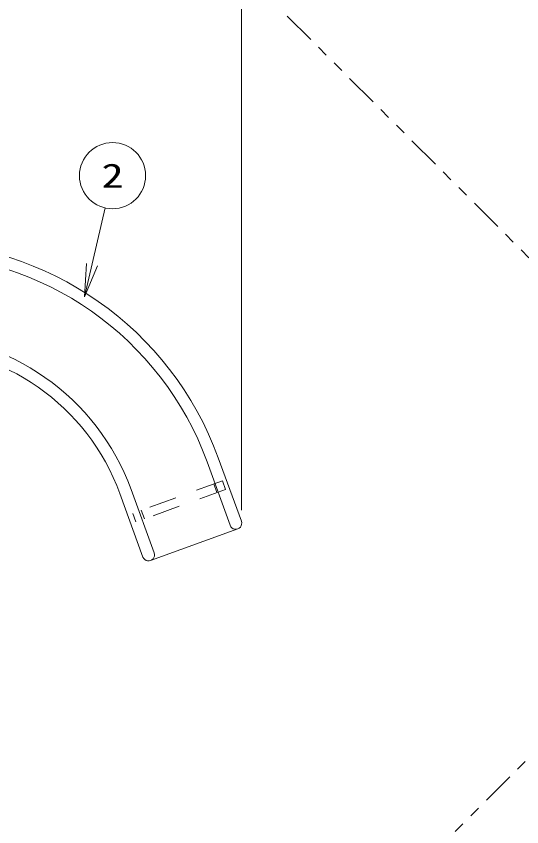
# Model space of a CAD drawing. Units: millimetres on the paper. Extents: x -385 to 0, y -594 to 267.
# Drawn here: x -183.1 to -137.3, y 92.3 to 165.9 of the extents above; entities that cross this region are included whole.
import ezdxf
from ezdxf.enums import TextEntityAlignment as Align

# ---------------------------------------------------------------- set-up
doc = ezdxf.new("R2010")
doc.units = ezdxf.units.MM
doc.linetypes.add('USER1', pattern=[4.5, 2.5, -2])
doc.linetypes.add('USER3', pattern=[8, 3, -1, 1, -1, 1, -1])
doc.layers.add('1_60', color=7, linetype='Continuous', lineweight=25)
doc.styles.add('ＭＳ ゴシック', font='')
doc.styles.get('ＭＳ ゴシック').set_extended_font_data('MS Gothic')

# ---------------------------------------------------------------- blocks, each defined once
blk = doc.blocks.new('open_arrow')
at = {"color": 0, "linetype": 'Continuous', "lineweight": -2}
blk.add_lwpolyline([(7.5, 1.25), (0, 0), (7.5, -1.25)], dxfattribs=at)

msp = doc.modelspace()

# ---------------------------------------------------------------- linework, layer by layer
at = {"layer": '1_60', "lineweight": 13}
for p, q in [((-162.694, 121.068), (-162.694, 206.6)), ((-176.914, 140.436), (-175.052, 148.505)), ((-162.693, 120.068), (-164.788, 125.823)), ((-163.711, 119.697), (-165.806, 125.453)), ((-170.602, 117.189), (-172.697, 122.945)), ((-171.62, 116.818), (-173.715, 122.574)), ((-163.017, 119.373), (-170.926, 116.495))]:
    msp.add_line(p, q, dxfattribs=at)
at = {"layer": '1_60', "linetype": 'USER1', "lineweight": 13}
for p, q in [((-164.407, 123.745), (-172.551, 120.781)), ((-164.122, 122.962), (-164.407, 123.745)), ((-164.122, 122.962), (-172.266, 119.998)), ((-164.905, 122.677), (-165.19, 123.46)), ((-172.266, 119.998), (-172.551, 120.781)), ((-171.483, 120.283), (-171.768, 121.066))]:
    msp.add_line(p, q, dxfattribs=at)
at = {"layer": '1_60', "color": 2, "linetype": 'USER3', "lineweight": 13}
msp.add_lwpolyline([(-132.694, 140.064), (-132.694, 102.518), (-152.05, 83.162), (-184.701, 83.162), (-191.656, 90.075), (-234.421, 90.075), (-240.467, 84.03), (-285.655, 84.03), (-307.357, 105.732), (-341.018, 105.732), (-357.545, 122.258), (-357.545, 159.039), (-341.018, 175.565), (-296.405, 175.565), (-281.455, 190.515), (-250.717, 190.515), (-249.524, 191.708), (-204.653, 191.708), (-190.175, 177.23), (-169.837, 177.23)], close=True, dxfattribs=at)
at = {"layer": '1_60', "lineweight": 13}
msp.add_circle((-174.377, 151.429), 3, dxfattribs=at)
for centre, radius, start, end in [((-192.744, 115.648), 29.751, 20, 90), ((-192.744, 115.648), 28.667, 20, 90), ((-192.744, 115.648), 21.334, 20, 90), ((-192.744, 115.648), 20.25, 20, 90), ((-163.202, 119.882), 0.542, 199.99999, 20), ((-171.111, 117.004), 0.542, 200, 20.00001)]:
    msp.add_arc(centre, radius, start, end, dxfattribs=at)

# ---------------------------------------------------------------- block references
at = {"layer": '1_60', "lineweight": 13, "xscale": 0.4, "yscale": 0.4, "rotation": 77}
msp.add_blockref('open_arrow', (-176.914, 140.436), dxfattribs=at)

# ---------------------------------------------------------------- texts
at = {"layer": '1_60', "style": 'ＭＳ ゴシック', "width": 1.35}
msp.add_text('2', height=2.199, dxfattribs=at).set_placement((-174.377, 151.429), align=Align.MIDDLE_CENTER)

doc.saveas('drawing.dxf')
